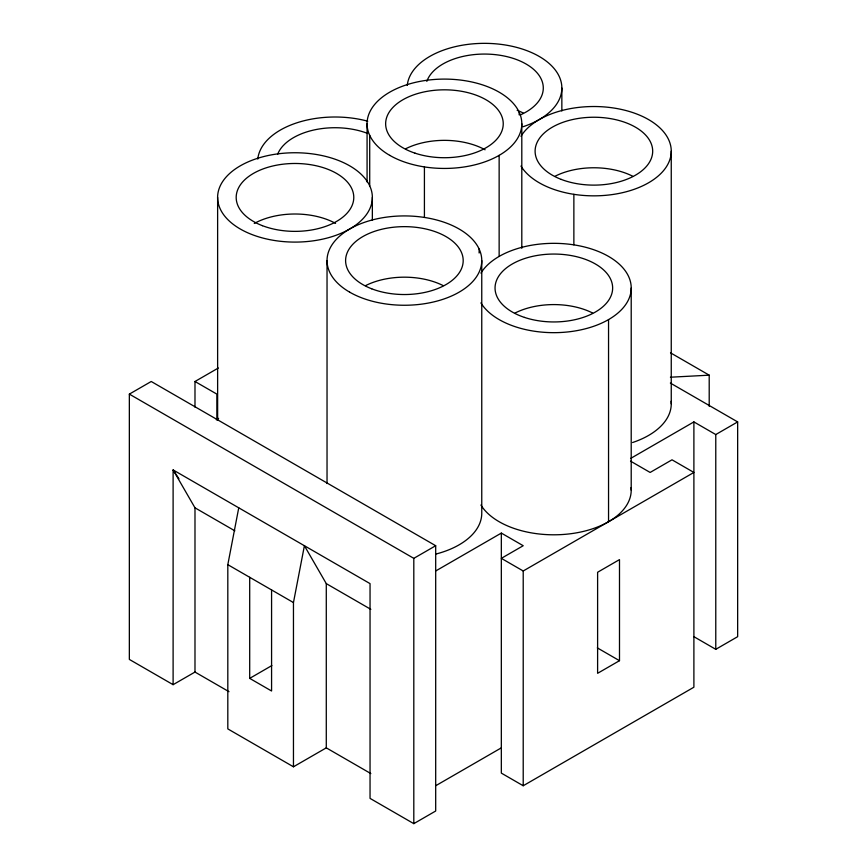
<?xml version="1.0" encoding="UTF-8"?>
<svg xmlns="http://www.w3.org/2000/svg" width="867" height="867" viewBox="0 0 867 867"><rect width="100%" height="100%" fill="white"/><g stroke="black" fill="none" stroke-linecap="round" stroke-linejoin="round"><path stroke-width="1.3" d="M370.827 773.57L326.285 747.853L293.458 766.796L227.815 728.898L227.815 564.666L238.75 507.824M293.458 766.796L293.458 602.565L304.404 545.722L326.285 583.621L326.285 747.853M173.107 684.681L129.346 659.419L129.346 394.117L151.226 381.491L435.689 545.722L435.689 811.013L413.808 823.65L370.046 798.388L370.046 583.621L173.107 469.925L173.107 684.681L194.988 672.055L228.986 691.682M194.988 407.154L194.988 381.491L218.376 367.987M216.295 419.726L218.625 418.382M129.346 394.117L413.808 558.348L435.689 545.722M249.696 577.303L249.696 678.373L271.87 665.563M435.982 570.811L501.332 533.086L523.213 545.722L501.332 558.348L523.213 570.985L693.893 472.45L672.012 459.813L650.131 472.45L630.547 461.146M630.591 458.459L693.893 421.915L715.774 434.551L737.654 421.915L737.654 636.681L715.774 649.318L693.893 636.681M619.493 660.687L597.612 673.312L597.612 572.253L619.493 559.616L619.493 660.687L597.32 647.877M435.982 785.578L501.332 747.853M501.332 533.086L501.332 773.115L523.213 785.751L693.893 687.217L693.893 421.915M670.429 377.21L709.206 375.173L709.206 406.309M670.527 352.836L709.206 375.173M670.354 383.062L737.654 421.915M194.988 381.491L216.869 394.117L216.869 419.78M178.949 478.768L173.107 469.925L194.988 507.824L234.849 530.832M326.285 583.621L370.827 609.338M227.815 564.666L293.458 602.565M249.696 678.373L271.577 690.999L271.577 589.939M715.774 434.551L715.774 649.318M671.253 151.183L671.253 403.849M631.209 287.996L631.209 490.137M608.547 319.587L608.547 521.717M573.867 194.327L573.867 244.852M561.849 88.011L561.849 110.987M523.213 570.985L523.213 785.751M521.804 123.764L521.804 248.298M519.17 112.211L519.17 114.867M499.143 155.356L499.143 256.415M481.759 260.588L481.759 513.253A77.358 44.661 0 0 1 435.873 554.056M479.126 249.024L479.126 253.012M424.418 166.908L424.418 217.444M413.808 558.348L413.808 823.65M372.355 197.416A77.358 44.661 0 0 1 256.307 236.106A77.358 44.661 0 0 1 256.307 158.737A77.358 44.661 0 0 1 372.355 197.416L372.355 220.391M369.71 135.328L369.71 185.863M367.077 123.764L367.077 181.972M327.032 260.588L327.032 483.526M217.628 197.416L217.628 420.365M194.988 507.824L194.988 672.055M631.078 487.547A77.358 44.661 0 0 1 569.142 533.92A77.358 44.661 0 0 1 480.914 505.027M671.123 401.258A77.358 44.661 0 0 1 632.574 442.528M480.914 273.105A77.358 44.661 0 0 1 599.856 252.091A77.358 44.661 0 0 1 599.856 323.911A77.358 44.661 0 0 1 480.914 302.897M257.802 159.084A77.358 44.661 0 0 1 367.749 121.196M277.603 154.38A58.793 33.943 0 0 1 282.826 146.046L284.712 144.117A58.793 33.943 0 0 1 367.608 133.41M407.252 85.432A77.358 44.661 0 0 1 525.088 49.993A77.358 44.661 0 0 1 523.169 126.69M520.959 136.282A77.358 44.661 0 0 1 639.9 115.278A77.358 44.661 0 0 1 639.9 187.088A77.358 44.661 0 0 1 520.959 166.074M426.824 81.39A58.793 33.943 0 0 1 515.54 59.184A58.793 33.943 0 0 1 520.276 114.943M517.155 110.326A58.793 33.943 0 0 1 523.256 113.024M555.129 176.196A58.793 33.943 0 0 1 632.661 176.196M405.669 148.777A58.793 33.943 0 0 1 485.097 149.785M254.259 223.469A58.793 33.943 0 0 1 335.572 223.393M365.625 285.601A58.793 33.943 0 0 1 443.156 285.601M515.085 313.009A58.793 33.943 0 0 1 592.616 313.009M524.448 317.398A58.793 33.943 0 0 0 612.644 287.996A58.793 33.943 0 0 0 524.448 258.604A58.793 33.943 0 0 0 524.448 317.398M349.694 292.168A77.358 44.661 0 0 0 479.126 272.151A77.358 44.661 0 0 0 384.374 217.444A77.358 44.661 0 0 0 349.694 292.168M262.408 225.68A58.793 33.943 0 0 0 353.66 199.583A58.793 33.943 0 0 0 268.889 167.006A58.793 33.943 0 0 0 262.408 225.68M371.726 288.809A58.793 33.943 0 0 0 463.065 262.809A58.793 33.943 0 0 0 378.391 230.145A58.793 33.943 0 0 0 371.726 288.809M561.231 179.404A58.793 33.943 0 0 0 652.558 153.405A58.793 33.943 0 0 0 567.885 120.741A58.793 33.943 0 0 0 561.231 179.404M389.738 155.356A77.358 44.661 0 0 0 519.17 135.328A77.358 44.661 0 0 0 424.418 80.62A77.358 44.661 0 0 0 389.738 155.356M415.044 153.166A58.793 33.943 0 0 0 503.239 123.764A58.793 33.943 0 0 0 415.044 94.373A58.793 33.943 0 0 0 415.044 153.166"/></g></svg>
